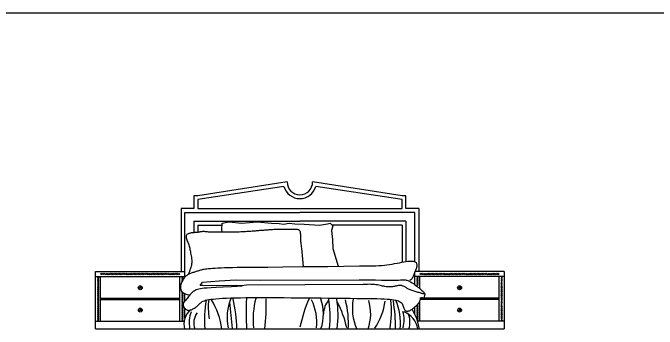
# Model space of a CAD drawing. Header units: millimetres. Extents: x 6388 to 59789, y -18725 to 8137.
# Drawn here: x 23630 to 28674, y -1777 to 697 of the extents above; entities that cross this region are included whole.
import ezdxf

# ---------------------------------------------------------------- set-up
doc = ezdxf.new("R2010")
doc.units = ezdxf.units.MM
doc.layers.add('www.cad-blocks.net', color=7, linetype='Continuous')

# ---------------------------------------------------------------- blocks, each defined once
blk = doc.blocks.new('A$C146B7372')
for p, q in [((1500, 1151.1), (800, 1043.6)), ((1474.6, 1116.8), (800, 1013.3)), ((2400, 1043.6), (1700, 1151.1)), ((2400, 1013.3), (1725.4, 1116.8)), ((800, 1043.6), (770, 1043.6)), ((770, 1043.6), (770, 943.6)), ((800, 1013.3), (800, 943.6)), ((2430, 1043.6), (2400, 1043.6)), ((2400, 943.6), (2400, 1013.3)), ((2430, 943.6), (2430, 1043.6)), ((770, 943.6), (670, 943.6)), ((670, 943.6), (670, 451.1)), ((700, 406.1), (700, 913.6)), ((700, 913.6), (800, 913.6)), ((800, 943.6), (1600, 943.6)), ((800, 913.6), (1600, 913.6)), ((1600, 943.6), (2400, 943.6)), ((2400, 913.6), (1600, 913.6)), ((2500, 913.6), (2400, 913.6)), ((2530, 943.6), (2430, 943.6)), ((2500, 527.6), (2500, 913.6)), ((2530, 943.6), (2530, 451.1)), ((770, 843.6), (1600, 843.6)), ((770, 843.6), (770, 754.3)), ((800, 813.6), (991.5, 813.6)), ((800, 813.6), (800, 754.9)), ((989.4, 781.3), (992.4, 829.2)), ((992.4, 829.2), (1043.4, 838.1)), ((1043.4, 838.1), (1145.2, 829.2)), ((1145.2, 829.2), (1265.1, 838.1)), ((1265.1, 838.1), (1378.9, 829.2)), ((1378.9, 829.2), (1438.8, 826.2)), ((1438.8, 826.2), (1471.8, 820.2)), ((1471.8, 820.2), (1516.7, 829.2)), ((1516.7, 829.2), (1561.7, 823.2)), ((1561.7, 823.2), (1633.6, 820.2)), ((2430, 843.6), (1600, 843.6)), ((1633.6, 820.2), (1753.4, 814.2)), ((1753.4, 814.2), (1816.4, 823.2)), ((1816.4, 823.2), (1837.3, 829.2)), ((1837.3, 829.2), (1858.3, 808.2)), ((1858.3, 808.2), (1846.3, 772.3)), ((2400, 813.6), (1852.9, 813.6)), ((2400, 813.6), (2400, 525)), ((2430, 843.6), (2430, 528.8)), ((802, 757.1), (795.7, 756.3)), ((808.1, 758.1), (802, 757.1)), ((814.1, 759.1), (808.1, 758.1)), ((819.9, 760.1), (814.1, 759.1)), ((825.7, 761.1), (819.9, 760.1)), ((831.4, 761.9), (825.7, 761.1)), ((837, 762.5), (831.4, 761.9)), ((842.6, 762.8), (837, 762.5)), ((848.3, 762.8), (842.6, 762.8)), ((853.9, 762.6), (848.3, 762.8)), ((859.6, 762.2), (853.9, 762.6)), ((865.5, 761.6), (859.6, 762.2)), ((871.4, 760.9), (865.5, 761.6)), ((877.6, 760.1), (871.4, 760.9)), ((884, 759.4), (877.6, 760.1)), ((890.6, 758.8), (884, 759.4)), ((897.4, 758.3), (890.6, 758.8)), ((904.6, 757.9), (897.4, 758.3)), ((911.9, 757.7), (904.6, 757.9)), ((919.5, 757.5), (911.9, 757.7)), ((927.3, 757.4), (919.5, 757.5)), ((935.2, 757.3), (927.3, 757.4)), ((943.3, 757.3), (935.2, 757.3)), ((951.5, 757.3), (943.3, 757.3)), ((959.8, 757.3), (951.5, 757.3)), ((968.2, 757.3), (959.8, 757.3)), ((976.6, 757.3), (968.2, 757.3)), ((985.3, 757.3), (976.6, 757.3)), ((994, 757.3), (985.3, 757.3)), ((991.8, 757.3), (989.4, 781.3)), ((1002.8, 757.3), (994, 757.3)), ((1011.8, 757.3), (1002.8, 757.3)), ((1020.9, 757.3), (1011.8, 757.3)), ((1030.1, 757.3), (1020.9, 757.3)), ((1039.6, 757.3), (1030.1, 757.3)), ((1049.2, 757.4), (1039.6, 757.3)), ((1059.1, 757.4), (1049.2, 757.4)), ((1069.3, 757.6), (1059.1, 757.4)), ((1079.7, 757.7), (1069.3, 757.6)), ((1090.6, 758), (1079.7, 757.7)), ((1101.8, 758.3), (1090.6, 758)), ((1113.4, 758.7), (1101.8, 758.3)), ((1125.3, 759.2), (1113.4, 758.7)), ((1137.4, 759.8), (1125.3, 759.2)), ((1149.5, 760.4), (1137.4, 759.8)), ((1161.5, 761.1), (1149.5, 760.4)), ((1173.3, 761.8), (1161.5, 761.1)), ((1184.7, 762.6), (1173.3, 761.8)), ((1195.7, 763.3), (1184.7, 762.6)), ((1206, 764), (1195.7, 763.3)), ((1215.8, 764.8), (1206, 764)), ((1225.1, 765.5), (1215.8, 764.8)), ((1233.8, 766.2), (1225.1, 765.5)), ((1242, 766.9), (1233.8, 766.2)), ((1249.8, 767.6), (1242, 766.9)), ((1257.1, 768.2), (1249.8, 767.6)), ((1264.1, 768.8), (1257.1, 768.2)), ((1270.6, 769.3), (1264.1, 768.8)), ((1277, 769.8), (1270.6, 769.3)), ((1283.1, 770.3), (1277, 769.8)), ((1289.2, 770.8), (1283.1, 770.3)), ((1295.4, 771.3), (1289.2, 770.8)), ((1301.8, 771.7), (1295.4, 771.3)), ((1308.4, 772.2), (1301.8, 771.7)), ((1315.5, 772.8), (1308.4, 772.2)), ((1323.1, 773.4), (1315.5, 772.8)), ((1331.1, 774), (1323.1, 773.4)), ((1339.5, 774.6), (1331.1, 774)), ((1348.3, 775.3), (1339.5, 774.6)), ((1357.4, 775.9), (1348.3, 775.3)), ((1366.7, 776.6), (1357.4, 775.9)), ((1376.2, 777.2), (1366.7, 776.6)), ((1385.9, 777.8), (1376.2, 777.2)), ((1395.7, 778.3), (1385.9, 777.8)), ((1405.5, 778.8), (1395.7, 778.3)), ((1415.2, 779.2), (1405.5, 778.8)), ((1424.7, 779.6), (1415.2, 779.2)), ((1433.9, 779.9), (1424.7, 779.6)), ((1442.9, 780.1), (1433.9, 779.9)), ((1451.4, 780.2), (1442.9, 780.1)), ((1459.3, 780.3), (1451.4, 780.2)), ((1466.7, 780.2), (1459.3, 780.3)), ((1473.6, 780.1), (1466.7, 780.2)), ((1480.2, 779.9), (1473.6, 780.1)), ((1486.7, 779.8), (1480.2, 779.9)), ((1493, 779.6), (1486.7, 779.8)), ((1499.5, 779.4), (1493, 779.6)), ((1506.2, 779.3), (1499.5, 779.4)), ((1513.2, 779.3), (1506.2, 779.3)), ((1520.8, 779.3), (1513.2, 779.3)), ((1528.7, 779.4), (1520.8, 779.3)), ((1536.8, 779.5), (1528.7, 779.4)), ((1544.9, 779.6), (1536.8, 779.5)), ((1552.9, 779.6), (1544.9, 779.6)), ((1560.6, 779.5), (1552.9, 779.6)), ((1568, 779.2), (1560.6, 779.5)), ((1574.7, 778.8), (1568, 779.2)), ((1580.7, 778.1), (1574.7, 778.8)), ((1585.9, 777.1), (1580.7, 778.1)), ((1590.5, 775.7), (1585.9, 777.1)), ((1594.5, 773.8), (1590.5, 775.7)), ((1597.7, 771.3), (1594.5, 773.8)), ((1600.4, 768.2), (1597.7, 771.3)), ((1602.6, 764.4), (1600.4, 768.2)), ((1604.1, 759.8), (1602.6, 764.4)), ((1605.2, 754.3), (1604.1, 759.8)), ((1846.3, 772.3), (1855.3, 700.4)), ((710.5, 731), (709.3, 725.9)), ((709.3, 725.9), (709.3, 720.1)), ((709.3, 720.1), (710.4, 713.7)), ((710.4, 713.7), (712.4, 706.8)), ((712.8, 735.4), (710.5, 731)), ((712.4, 706.8), (715, 699.4)), ((716.1, 739.2), (712.8, 735.4)), ((720.2, 742.5), (716.1, 739.2)), ((725.1, 745.2), (720.2, 742.5)), ((730.6, 747.5), (725.1, 745.2)), ((736.5, 749.3), (730.6, 747.5)), ((742.8, 750.8), (736.5, 749.3)), ((749.2, 752), (742.8, 750.8)), ((755.8, 752.9), (749.2, 752)), ((762.5, 753.6), (755.8, 752.9)), ((769.2, 754.1), (762.5, 753.6)), ((776, 754.6), (769.2, 754.1)), ((782.6, 755.1), (776, 754.6)), ((789.2, 755.7), (782.6, 755.1)), ((795.7, 756.3), (789.2, 755.7)), ((1605.9, 748.1), (1605.2, 754.3)), ((1606.2, 741.2), (1605.9, 748.1)), ((1606.3, 733.7), (1606.2, 741.2)), ((1606.4, 725.8), (1606.3, 733.7)), ((1606.4, 717.6), (1606.4, 725.8)), ((1606.5, 709.2), (1606.4, 717.6)), ((1606.9, 700.7), (1606.5, 709.2)), ((715, 699.4), (718, 691.7)), ((718, 691.7), (721.3, 683.6)), ((721.3, 683.6), (724.6, 675.4)), ((724.6, 675.4), (727.8, 667)), ((727.8, 667), (730.6, 658.6)), ((730.6, 658.6), (733.1, 650)), ((1607.5, 692.2), (1606.9, 700.7)), ((1608.3, 683.5), (1607.5, 692.2)), ((1609.4, 674.5), (1608.3, 683.5)), ((1610.6, 665.1), (1609.4, 674.5)), ((1611.9, 655.1), (1610.6, 665.1)), ((1855.3, 700.4), (1858.3, 631.6)), ((733.1, 650), (735.3, 641.3)), ((735.3, 641.3), (737.4, 632.5)), ((737.4, 632.5), (739.3, 623.4)), ((739.3, 623.4), (741.1, 614)), ((741.1, 614), (742.9, 604.3)), ((1613.2, 644.2), (1611.9, 655.1)), ((1614.4, 632.5), (1613.2, 644.2)), ((1627.7, 488.7), (1614.4, 632.5)), ((1858.3, 631.6), (1900.2, 491.9)), ((742.9, 604.3), (744.8, 594.2)), ((744.8, 594.2), (746.7, 583.7)), ((746.7, 583.7), (748.5, 572.9)), ((748.5, 572.9), (750.3, 562)), ((750.3, 562), (751.7, 551.1)), ((752.7, 509.8), (751.2, 500.8)), ((751.7, 551.1), (752.9, 540.3)), ((753.5, 519.5), (752.7, 509.8)), ((752.9, 540.3), (753.5, 529.7)), ((753.5, 529.7), (753.5, 519.5)), ((2282, 502.6), (2302.1, 505.6)), ((2302.1, 505.6), (2322.2, 508.9)), ((2322.2, 508.9), (2342, 512.5)), ((2342, 512.5), (2361.4, 516.2)), ((2361.4, 516.2), (2380, 519.8)), ((2380, 519.8), (2397.8, 523.2)), ((2397.8, 523.2), (2414.6, 526.3)), ((2414.6, 526.3), (2430, 528.8)), ((2430, 528.8), (2444.1, 530.7)), ((2444.1, 530.7), (2456.8, 532)), ((2456.8, 532), (2468.1, 532.5)), ((2468.1, 532.5), (2478, 532.4)), ((2478, 532.4), (2486.7, 531.5)), ((2486.7, 531.5), (2494.2, 529.9)), ((2494.2, 529.9), (2500.4, 527.5)), ((2500.4, 527.5), (2505.4, 524.3)), ((2505.4, 524.3), (2509.4, 520.4)), ((2509.4, 520.4), (2512.3, 515.8)), ((2512.3, 515.8), (2514.2, 510.5)), ((2514.2, 510.5), (2515.3, 504.8)), ((2515.3, 504.8), (2515.6, 498.7)), ((738.8, 463), (734.6, 451.2)), ((742.6, 473.4), (738.8, 463)), ((746.1, 482.9), (742.6, 473.4)), ((749, 491.9), (746.1, 482.9)), ((751.2, 500.8), (749, 491.9)), ((791, 452.8), (797.6, 454.9)), ((797.6, 454.9), (804.2, 457)), ((804.2, 457), (810.8, 459)), ((810.8, 459), (817.2, 461)), ((817.2, 461), (823.7, 463)), ((823.7, 463), (830, 464.8)), ((830, 464.8), (836.6, 466.5)), ((836.6, 466.5), (843.8, 468.2)), ((843.8, 468.2), (851.8, 469.7)), ((851.8, 469.7), (861, 471.3)), ((861, 471.3), (871.8, 472.7)), ((871.8, 472.7), (884.3, 474.1)), ((884.3, 474.1), (899.1, 475.4)), ((899.1, 475.4), (916.2, 476.7)), ((916.2, 476.7), (935.9, 477.9)), ((935.9, 477.9), (958.1, 479.1)), ((958.1, 479.1), (982.8, 480.2)), ((982.8, 480.2), (1010.1, 481.1)), ((1010.1, 481.1), (1040.1, 482)), ((1040.1, 482), (1072.6, 482.8)), ((1072.6, 482.8), (1107.8, 483.4)), ((1107.8, 483.4), (1146.8, 483.9)), ((1146.8, 483.9), (1195.3, 484.4)), ((1195.3, 484.4), (1260.1, 485)), ((1260.1, 485), (1348, 485.8)), ((1348, 485.8), (1466, 487)), ((1466, 487), (1620.7, 488.7)), ((1620.7, 488.7), (1819.1, 490.9)), ((1819.1, 490.9), (2068, 493.9)), ((2068, 493.9), (2106, 494)), ((2106, 494), (2139.4, 494.2)), ((2139.4, 494.2), (2169, 494.7)), ((2169, 494.7), (2195.3, 495.5)), ((2195.3, 495.5), (2219.1, 496.7)), ((2219.1, 496.7), (2241.1, 498.2)), ((2241.1, 498.2), (2261.8, 500.2)), ((2261.8, 500.2), (2282, 502.6)), ((2505.2, 458.8), (2502.4, 452.2)), ((2507.9, 465.5), (2505.2, 458.8)), ((2510.4, 472.2), (2507.9, 465.5)), ((2512.4, 478.9), (2510.4, 472.2)), ((2514.1, 485.6), (2512.4, 478.9)), ((2515.1, 492.3), (2514.1, 485.6)), ((2515.6, 498.7), (2515.1, 492.3)), ((0, 451.1), (700, 451.1)), ((0, 1.1), (0, 451.1)), ((0, 411.1), (700, 411.1)), ((19.8, 411.1), (15, 406.3)), ((25, 405.7), (15, 395.7)), ((25, 395), (15, 405)), ((25, 405.6), (19.5, 411.1)), ((40, 431.3), (44.8, 436.1)), ((46.9, 426.1), (40, 433.1)), ((40, 61.1), (40, 411.1)), ((45.4, 426.1), (55.4, 436.1)), ((57.6, 426.1), (47.6, 436.1)), ((56, 426.1), (66, 436.1)), ((68.2, 426.1), (58.2, 436.1)), ((66.7, 426.1), (76.7, 436.1)), ((78.8, 426.1), (68.8, 436.1)), ((77.3, 426.1), (87.3, 436.1)), ((89.4, 426.1), (79.4, 436.1)), ((87.9, 426.1), (97.9, 436.1)), ((100, 426.1), (90, 436.1)), ((98.5, 426.1), (108.5, 436.1)), ((110.6, 426.1), (100.6, 436.1)), ((109.1, 426.1), (119.1, 436.1)), ((121.2, 426.1), (111.2, 436.1)), ((119.7, 426.1), (129.7, 436.1)), ((131.8, 426.1), (121.8, 436.1)), ((130.3, 426.1), (140.3, 436.1)), ((142.4, 426.1), (132.4, 436.1)), ((140.9, 426.1), (150.9, 436.1)), ((153, 426.1), (143, 436.1)), ((151.5, 426.1), (161.5, 436.1)), ((163.6, 426.1), (153.6, 436.1)), ((162.1, 426.1), (172.1, 436.1)), ((174.2, 426.1), (164.2, 436.1)), ((172.7, 426.1), (182.7, 436.1)), ((184.8, 426.1), (174.8, 436.1)), ((183.3, 426.1), (193.3, 436.1)), ((195.4, 426.1), (185.4, 436.1)), ((193.9, 426.1), (203.9, 436.1)), ((206, 426.1), (196, 436.1)), ((204.5, 426.1), (214.5, 436.1)), ((216.7, 426.1), (206.7, 436.1)), ((215.1, 426.1), (225.1, 436.1)), ((227.3, 426.1), (217.3, 436.1)), ((225.8, 426.1), (235.8, 436.1)), ((237.9, 426.1), (227.9, 436.1)), ((236.4, 426.1), (246.4, 436.1)), ((248.5, 426.1), (238.5, 436.1)), ((247, 426.1), (257, 436.1)), ((259.1, 426.1), (249.1, 436.1)), ((257.6, 426.1), (267.6, 436.1)), ((269.7, 426.1), (259.7, 436.1)), ((268.2, 426.1), (278.2, 436.1)), ((280.3, 426.1), (270.3, 436.1)), ((278.8, 426.1), (288.8, 436.1)), ((290.9, 426.1), (280.9, 436.1)), ((289.4, 426.1), (299.4, 436.1)), ((301.5, 426.1), (291.5, 436.1)), ((300, 426.1), (310, 436.1)), ((312.1, 426.1), (302.1, 436.1)), ((310.6, 426.1), (320.6, 436.1)), ((322.7, 426.1), (312.7, 436.1)), ((321.2, 426.1), (331.2, 436.1)), ((333.3, 426.1), (323.3, 436.1)), ((331.8, 426.1), (341.8, 436.1)), ((343.9, 426.1), (333.9, 436.1)), ((342.4, 426.1), (352.4, 436.1)), ((354.5, 426.1), (344.5, 436.1)), ((353, 426.1), (363, 436.1)), ((365.1, 426.1), (355.1, 436.1)), ((363.6, 426.1), (373.6, 436.1)), ((375.8, 426.1), (365.8, 436.1)), ((374.2, 426.1), (384.2, 436.1)), ((386.4, 426.1), (376.4, 436.1)), ((384.9, 426.1), (394.9, 436.1)), ((397, 426.1), (387, 436.1)), ((395.5, 426.1), (405.5, 436.1)), ((407.6, 426.1), (397.6, 436.1)), ((406.1, 426.1), (416.1, 436.1)), ((418.2, 426.1), (408.2, 436.1)), ((416.7, 426.1), (426.7, 436.1)), ((428.8, 426.1), (418.8, 436.1)), ((427.3, 426.1), (437.3, 436.1)), ((439.4, 426.1), (429.4, 436.1)), ((437.9, 426.1), (447.9, 436.1)), ((450, 426.1), (440, 436.1)), ((448.5, 426.1), (458.5, 436.1)), ((460.6, 426.1), (450.6, 436.1)), ((459.1, 426.1), (469.1, 436.1)), ((471.2, 426.1), (461.2, 436.1)), ((469.7, 426.1), (479.7, 436.1)), ((481.8, 426.1), (471.8, 436.1)), ((480.3, 426.1), (490.3, 436.1)), ((492.4, 426.1), (482.4, 436.1)), ((490.9, 426.1), (500.9, 436.1)), ((503, 426.1), (493, 436.1)), ((501.5, 426.1), (511.5, 436.1)), ((513.6, 426.1), (503.6, 436.1)), ((512.1, 426.1), (522.1, 436.1)), ((524.2, 426.1), (514.2, 436.1)), ((522.7, 426.1), (532.7, 436.1)), ((534.9, 426.1), (524.9, 436.1)), ((533.3, 426.1), (543.3, 436.1)), ((545.5, 426.1), (535.5, 436.1)), ((544, 426.1), (554, 436.1)), ((556.1, 426.1), (546.1, 436.1)), ((554.6, 426.1), (564.6, 436.1)), ((566.7, 426.1), (556.7, 436.1)), ((565.2, 426.1), (575.2, 436.1)), ((577.3, 426.1), (567.3, 436.1)), ((575.8, 426.1), (585.8, 436.1)), ((587.9, 426.1), (577.9, 436.1)), ((586.4, 426.1), (596.4, 436.1)), ((598.5, 426.1), (588.5, 436.1)), ((597, 426.1), (607, 436.1)), ((609.1, 426.1), (599.1, 436.1)), ((607.6, 426.1), (617.6, 436.1)), ((619.7, 426.1), (609.7, 436.1)), ((618.2, 426.1), (628.2, 436.1)), ((630.3, 426.1), (620.3, 436.1)), ((628.8, 426.1), (638.8, 436.1)), ((640.9, 426.1), (630.9, 436.1)), ((639.4, 426.1), (649.4, 436.1)), ((651.5, 426.1), (641.5, 436.1)), ((650, 426.1), (660, 436.1)), ((660, 428.2), (652.1, 436.1)), ((660, 61.1), (660, 411.1)), ((675, 405.6), (680.5, 411.1)), ((675, 405.7), (685, 395.7)), ((675, 395), (685, 405)), ((680.2, 411.1), (685, 406.3)), ((697.7, 403.2), (702.2, 408.8)), ((702.2, 408.8), (707, 413.9)), ((707, 413.9), (711.9, 418.6)), ((711.9, 418.6), (717, 422.8)), ((717, 422.8), (722.3, 426.5)), ((722.3, 426.5), (727.8, 429.9)), ((727.8, 429.9), (733.6, 432.9)), ((730.3, 437.7), (728.1, 430)), ((734.6, 451.2), (730.3, 437.7)), ((733.6, 432.9), (739.5, 435.6)), ((739.5, 435.6), (745.6, 438)), ((745.6, 438), (751.9, 440.3)), ((751.9, 440.3), (758.2, 442.4)), ((758.2, 442.4), (764.7, 444.4)), ((764.7, 444.4), (771.2, 446.5)), ((771.2, 446.5), (777.8, 448.6)), ((777.8, 448.6), (784.4, 450.7)), ((784.4, 450.7), (791, 452.8)), ((2485.6, 408.6), (2482.9, 402.8)), ((2487.8, 414.4), (2485.6, 408.6)), ((2489.7, 420.4), (2487.8, 414.4)), ((2491.7, 426.5), (2489.7, 420.4)), ((2494.1, 432.8), (2491.7, 426.5)), ((2496.7, 439.1), (2494.1, 432.8)), ((2499.5, 445.6), (2496.7, 439.1)), ((2502.4, 452.2), (2499.5, 445.6)), ((2500, 347.9), (2500, 446.8)), ((3200, 411.1), (2500, 411.1)), ((3200, 451.1), (2501.9, 451.1)), ((2519.8, 411.1), (2515, 406.3)), ((2525, 405.7), (2515, 395.7)), ((2525, 395), (2515, 405)), ((2525, 405.6), (2519.5, 411.1)), ((2550, 426.1), (2540, 436.1)), ((2540, 428.2), (2547.9, 436.1)), ((2540, 315.9), (2540, 411.1)), ((2548.5, 426.1), (2558.5, 436.1)), ((2560.6, 426.1), (2550.6, 436.1)), ((2559.1, 426.1), (2569.1, 436.1)), ((2571.2, 426.1), (2561.2, 436.1)), ((2569.7, 426.1), (2579.7, 436.1)), ((2581.8, 426.1), (2571.8, 436.1)), ((2580.3, 426.1), (2590.3, 436.1)), ((2592.4, 426.1), (2582.4, 436.1)), ((2590.9, 426.1), (2600.9, 436.1)), ((2603, 426.1), (2593, 436.1)), ((2601.5, 426.1), (2611.5, 436.1)), ((2613.6, 426.1), (2603.6, 436.1)), ((2612.1, 426.1), (2622.1, 436.1)), ((2624.2, 426.1), (2614.2, 436.1)), ((2622.7, 426.1), (2632.7, 436.1)), ((2634.8, 426.1), (2624.8, 436.1)), ((2633.3, 426.1), (2643.3, 436.1)), ((2645.4, 426.1), (2635.4, 436.1)), ((2643.9, 426.1), (2653.9, 436.1)), ((2656, 426.1), (2646, 436.1)), ((2654.5, 426.1), (2664.5, 436.1)), ((2666.7, 426.1), (2656.7, 436.1)), ((2665.1, 426.1), (2675.1, 436.1)), ((2677.3, 426.1), (2667.3, 436.1)), ((2675.8, 426.1), (2685.8, 436.1)), ((2687.9, 426.1), (2677.9, 436.1)), ((2686.4, 426.1), (2696.4, 436.1)), ((2698.5, 426.1), (2688.5, 436.1)), ((2697, 426.1), (2707, 436.1)), ((2709.1, 426.1), (2699.1, 436.1)), ((2707.6, 426.1), (2717.6, 436.1)), ((2719.7, 426.1), (2709.7, 436.1)), ((2718.2, 426.1), (2728.2, 436.1)), ((2730.3, 426.1), (2720.3, 436.1)), ((2728.8, 426.1), (2738.8, 436.1)), ((2740.9, 426.1), (2730.9, 436.1)), ((2739.4, 426.1), (2749.4, 436.1)), ((2751.5, 426.1), (2741.5, 436.1)), ((2750, 426.1), (2760, 436.1)), ((2762.1, 426.1), (2752.1, 436.1)), ((2760.6, 426.1), (2770.6, 436.1)), ((2772.7, 426.1), (2762.7, 436.1)), ((2771.2, 426.1), (2781.2, 436.1)), ((2783.3, 426.1), (2773.3, 436.1)), ((2781.8, 426.1), (2791.8, 436.1)), ((2793.9, 426.1), (2783.9, 436.1)), ((2792.4, 426.1), (2802.4, 436.1)), ((2804.5, 426.1), (2794.5, 436.1)), ((2803, 426.1), (2813, 436.1)), ((2815.1, 426.1), (2805.1, 436.1)), ((2813.6, 426.1), (2823.6, 436.1)), ((2825.8, 426.1), (2815.8, 436.1)), ((2824.2, 426.1), (2834.2, 436.1)), ((2836.4, 426.1), (2826.4, 436.1)), ((2834.9, 426.1), (2844.9, 436.1)), ((2847, 426.1), (2837, 436.1)), ((2845.5, 426.1), (2855.5, 436.1)), ((2857.6, 426.1), (2847.6, 436.1)), ((2856.1, 426.1), (2866.1, 436.1)), ((2868.2, 426.1), (2858.2, 436.1)), ((2866.7, 426.1), (2876.7, 436.1)), ((2878.8, 426.1), (2868.8, 436.1)), ((2877.3, 426.1), (2887.3, 436.1)), ((2889.4, 426.1), (2879.4, 436.1)), ((2887.9, 426.1), (2897.9, 436.1)), ((2900, 426.1), (2890, 436.1)), ((2898.5, 426.1), (2908.5, 436.1)), ((2910.6, 426.1), (2900.6, 436.1)), ((2909.1, 426.1), (2919.1, 436.1)), ((2921.2, 426.1), (2911.2, 436.1)), ((2919.7, 426.1), (2929.7, 436.1)), ((2931.8, 426.1), (2921.8, 436.1)), ((2930.3, 426.1), (2940.3, 436.1)), ((2942.4, 426.1), (2932.4, 436.1)), ((2940.9, 426.1), (2950.9, 436.1)), ((2953, 426.1), (2943, 436.1)), ((2951.5, 426.1), (2961.5, 436.1)), ((2963.6, 426.1), (2953.6, 436.1)), ((2962.1, 426.1), (2972.1, 436.1)), ((2974.2, 426.1), (2964.2, 436.1)), ((2972.7, 426.1), (2982.7, 436.1)), ((2984.9, 426.1), (2974.9, 436.1)), ((2983.3, 426.1), (2993.3, 436.1)), ((2995.5, 426.1), (2985.5, 436.1)), ((2994, 426.1), (3004, 436.1)), ((3006.1, 426.1), (2996.1, 436.1)), ((3004.6, 426.1), (3014.6, 436.1)), ((3016.7, 426.1), (3006.7, 436.1)), ((3015.2, 426.1), (3025.2, 436.1)), ((3027.3, 426.1), (3017.3, 436.1)), ((3025.8, 426.1), (3035.8, 436.1)), ((3037.9, 426.1), (3027.9, 436.1)), ((3036.4, 426.1), (3046.4, 436.1)), ((3048.5, 426.1), (3038.5, 436.1)), ((3047, 426.1), (3057, 436.1)), ((3059.1, 426.1), (3049.1, 436.1)), ((3057.6, 426.1), (3067.6, 436.1)), ((3069.7, 426.1), (3059.7, 436.1)), ((3068.2, 426.1), (3078.2, 436.1)), ((3080.3, 426.1), (3070.3, 436.1)), ((3078.8, 426.1), (3088.8, 436.1)), ((3090.9, 426.1), (3080.9, 436.1)), ((3089.4, 426.1), (3099.4, 436.1)), ((3101.5, 426.1), (3091.5, 436.1)), ((3100, 426.1), (3110, 436.1)), ((3112.1, 426.1), (3102.1, 436.1)), ((3110.6, 426.1), (3120.6, 436.1)), ((3122.7, 426.1), (3112.7, 436.1)), ((3121.2, 426.1), (3131.2, 436.1)), ((3133.3, 426.1), (3123.3, 436.1)), ((3131.8, 426.1), (3141.8, 436.1)), ((3144, 426.1), (3134, 436.1)), ((3142.4, 426.1), (3152.4, 436.1)), ((3154.6, 426.1), (3144.6, 436.1)), ((3153.1, 426.1), (3160, 433.1)), ((3160, 431.3), (3155.2, 436.1)), ((3160, 61.1), (3160, 411.1)), ((3175, 405.6), (3180.5, 411.1)), ((3175, 405.7), (3185, 395.7)), ((3175, 395), (3185, 405)), ((3180.2, 411.1), (3185, 406.3)), ((3200, 451.1), (3200, 1.1)), ((25, 395.1), (15, 385.1)), ((25, 384.4), (15, 394.4)), ((25, 384.4), (15, 374.4)), ((25, 373.8), (15, 383.8)), ((25, 373.8), (15, 363.8)), ((25, 363.2), (15, 373.2)), ((25, 363.2), (15, 353.2)), ((25, 352.6), (15, 362.6)), ((670.7, 351.3), (673.6, 359.8)), ((673.6, 359.8), (677, 368.1)), ((675, 395.1), (685, 385.1)), ((675, 384.4), (685, 394.4)), ((675, 384.4), (681.7, 377.8)), ((675, 373.8), (685, 383.8)), ((675, 373.8), (678.2, 370.6)), ((677, 368.1), (680.8, 376.1)), ((680.8, 376.1), (684.8, 383.6)), ((684.8, 383.6), (689, 390.7)), ((689, 390.7), (693.3, 397.2)), ((693.3, 397.2), (697.7, 403.2)), ((818.7, 341.2), (836.6, 368.2)), ((836.6, 368.2), (968.5, 377.1)), ((968.5, 377.1), (1097.3, 386.1)), ((1097.3, 386.1), (1292, 383.1)), ((1292, 383.1), (2065, 386.1)), ((2065, 386.1), (2133.4, 385.1)), ((2133.4, 385.1), (2191, 384.4)), ((2191, 384.4), (2238.9, 383.9)), ((2238.9, 383.9), (2278.3, 383.6)), ((2278.3, 383.6), (2310.3, 383.5)), ((2310.3, 383.5), (2336, 383.6)), ((2336, 383.6), (2356.7, 383.8)), ((2356.7, 383.8), (2373.4, 384.1)), ((2373.4, 384.1), (2387.1, 384.5)), ((2387.1, 384.5), (2398.4, 384.9)), ((2398.4, 384.9), (2407.7, 385.3)), ((2407.7, 385.3), (2415.4, 385.4)), ((2415.4, 385.4), (2421.9, 385.3)), ((2421.9, 385.3), (2427.7, 384.9)), ((2427.7, 384.9), (2433.1, 384)), ((2433.1, 384), (2438.5, 382.6)), ((2438.5, 382.6), (2444.4, 380.6)), ((2444.4, 380.6), (2450.7, 378)), ((2450.7, 378), (2457.4, 374.9)), ((2457.4, 374.9), (2464.6, 371.1)), ((2468.5, 385.7), (2460.5, 380.1)), ((2464.6, 371.1), (2472.1, 366.7)), ((2474.7, 391.4), (2468.5, 385.7)), ((2472.1, 366.7), (2480, 361.8)), ((2479.4, 397), (2474.7, 391.4)), ((2482.9, 402.8), (2479.4, 397)), ((2480, 361.8), (2488.3, 356.3)), ((2488.3, 356.3), (2497, 350.2)), ((2525, 395.1), (2515, 385.1)), ((2525, 384.4), (2515, 394.4)), ((2525, 384.4), (2515, 374.4)), ((2525, 373.8), (2515, 383.8)), ((2525, 373.8), (2515, 363.8)), ((2525, 363.2), (2515, 373.2)), ((2525, 363.2), (2515, 353.2)), ((2525, 352.6), (2515, 362.6)), ((3175, 395.1), (3185, 385.1)), ((3175, 384.4), (3185, 394.4)), ((3175, 384.4), (3185, 374.4)), ((3175, 373.8), (3185, 383.8)), ((3175, 373.8), (3185, 363.8)), ((3175, 363.2), (3185, 373.2)), ((3175, 363.2), (3185, 353.2)), ((3175, 352.6), (3185, 362.6)), ((25, 352.6), (15, 342.6)), ((25, 342), (15, 352)), ((25, 342), (15, 332)), ((25, 331.4), (15, 341.4)), ((25, 331.4), (15, 321.4)), ((25, 320.8), (15, 330.8)), ((25, 320.8), (15, 310.8)), ((25, 310.2), (15, 320.2)), ((25, 310.2), (15, 300.2)), ((25, 299.6), (15, 309.6)), ((667, 325), (667.3, 333.7)), ((667.9, 316.3), (667, 325)), ((667.3, 333.7), (668.6, 342.5)), ((670, 307.8), (667.9, 316.3)), ((668.6, 342.5), (670.7, 351.3)), ((673.7, 299.6), (670, 307.8)), ((789, 306.5), (780.3, 302.5)), ((798.6, 309.9), (789, 306.5)), ((809.3, 313), (798.6, 309.9)), ((821.2, 315.5), (809.3, 313)), ((839.6, 341.2), (818.7, 341.2)), ((834.7, 317.7), (821.2, 315.5)), ((851.8, 319.5), (834.7, 317.7)), ((995.4, 338.2), (839.6, 341.2)), ((874.6, 321.3), (851.8, 319.5)), ((905.1, 323.2), (874.6, 321.3)), ((945.6, 325.4), (905.1, 323.2)), ((998.2, 328), (945.6, 325.4)), ((1106.3, 341.2), (995.4, 338.2)), ((1065, 331.2), (998.2, 328)), ((1148.2, 335.2), (1065, 331.2)), ((1142.2, 338.2), (1106.3, 341.2)), ((1181.2, 344.2), (1142.2, 338.2)), ((2095.9, 348.2), (1181.2, 344.2)), ((2095.9, 348.2), (2089, 347.2)), ((2105.2, 349.1), (2095.9, 348.2)), ((2116.4, 349.8), (2105.2, 349.1)), ((2128.9, 350.2), (2116.4, 349.8)), ((2142.3, 350.3), (2128.9, 350.2)), ((2156.2, 350), (2142.3, 350.3)), ((2170, 349.4), (2156.2, 350)), ((2183.4, 348.4), (2170, 349.4)), ((2195.8, 347), (2183.4, 348.4)), ((2207.4, 345.3), (2195.8, 347)), ((2218.3, 343.3), (2207.4, 345.3)), ((2228.5, 341.1), (2218.3, 343.3)), ((2238.2, 338.9), (2228.5, 341.1)), ((2247.6, 336.8), (2238.2, 338.9)), ((2256.8, 334.9), (2247.6, 336.8)), ((2265.8, 333.2), (2256.8, 334.9)), ((2274.7, 331.9), (2265.8, 333.2)), ((2283.7, 331), (2274.7, 331.9)), ((2292.5, 330.4), (2283.7, 331)), ((2301.2, 330.1), (2292.5, 330.4)), ((2309.6, 330.2), (2301.2, 330.1)), ((2317.8, 330.6), (2309.6, 330.2)), ((2325.7, 331.3), (2317.8, 330.6)), ((2333.2, 332.2), (2325.7, 331.3)), ((2340.3, 333.5), (2333.2, 332.2)), ((2347, 334.9), (2340.3, 333.5)), ((2353.4, 336.4), (2347, 334.9)), ((2359.5, 337.9), (2353.4, 336.4)), ((2365.3, 339.3), (2359.5, 337.9)), ((2370.9, 340.4), (2365.3, 339.3)), ((2376.3, 341.3), (2370.9, 340.4)), ((2381.6, 341.7), (2376.3, 341.3)), ((2386.8, 341.6), (2381.6, 341.7)), ((2391.9, 341.1), (2386.8, 341.6)), ((2396.9, 340.1), (2391.9, 341.1)), ((2401.9, 338.8), (2396.9, 340.1)), ((2406.8, 337.1), (2401.9, 338.8)), ((2411.6, 335), (2406.8, 337.1)), ((2416.4, 332.8), (2411.6, 335)), ((2421.1, 330.2), (2416.4, 332.8)), ((2425.7, 327.5), (2421.1, 330.2)), ((2430.4, 324.7), (2425.7, 327.5)), ((2435.2, 321.7), (2430.4, 324.7)), ((2440.2, 318.7), (2435.2, 321.7)), ((2445.5, 315.7), (2440.2, 318.7)), ((2451, 312.6), (2445.5, 315.7)), ((2457, 309.7), (2451, 312.6)), ((2463.5, 306.8), (2457, 309.7)), ((2470.5, 304), (2463.5, 306.8)), ((2478, 301.4), (2470.5, 304)), ((2497, 350.2), (2505.9, 343.6)), ((2505.9, 343.6), (2515, 336.6)), ((2525, 352.6), (2515, 342.6)), ((2525, 342), (2515, 352)), ((2515, 336.6), (2524, 329.3)), ((2524, 329.3), (2532.8, 322.1)), ((2532.8, 322.1), (2541.2, 314.9)), ((2541.2, 314.9), (2548.9, 308)), ((2548.9, 308), (2555.9, 301.6)), ((3175, 352.6), (3185, 342.6)), ((3175, 342), (3185, 352)), ((3175, 342), (3185, 332)), ((3175, 331.4), (3185, 341.4)), ((3175, 331.4), (3185, 321.4)), ((3175, 320.8), (3185, 330.8)), ((3175, 320.8), (3185, 310.8)), ((3175, 310.2), (3185, 320.2)), ((3175, 310.2), (3185, 300.2)), ((3175, 299.6), (3185, 309.6)), ((25, 299.6), (15, 289.6)), ((25, 289), (15, 299)), ((25, 289), (15, 279)), ((25, 278.3), (15, 288.3)), ((25, 278.4), (15, 268.4)), ((25, 267.7), (15, 277.7)), ((25, 267.8), (15, 257.8)), ((25, 257.1), (15, 267.1)), ((25, 257.2), (15, 247.2)), ((25, 246.5), (15, 256.5)), ((679.1, 292), (673.7, 299.6)), ((675, 289), (678.7, 292.6)), ((675, 289), (685, 279)), ((675, 278.3), (683.9, 287.3)), ((675, 278.4), (685, 268.4)), ((675, 267.7), (685, 277.7)), ((675, 267.8), (685, 257.8)), ((675, 257.1), (685, 267.1)), ((675, 257.2), (685, 247.2)), ((675, 246.5), (685, 256.5)), ((686.3, 285), (679.1, 292)), ((695.6, 278.7), (686.3, 285)), ((707.2, 273.5), (695.6, 278.7)), ((700, 218.3), (700, 276.7)), ((721.2, 269.3), (707.2, 273.5)), ((737.8, 266.4), (721.2, 269.3)), ((727.8, 254.5), (722.4, 247.3)), ((733.5, 261.6), (727.8, 254.5)), ((739.4, 268.6), (733.5, 261.6)), ((745.5, 275.4), (739.4, 268.6)), ((751.7, 281.8), (745.5, 275.4)), ((758.2, 287.8), (751.7, 281.8)), ((765, 293.2), (758.2, 287.8)), ((772.3, 298.1), (765, 293.2)), ((780.3, 302.5), (772.3, 298.1)), ((2485.8, 298.9), (2478, 301.4)), ((2493.8, 296.5), (2485.8, 298.9)), ((2501.9, 294.1), (2493.8, 296.5)), ((2510.1, 291.8), (2501.9, 294.1)), ((2518.1, 289.6), (2510.1, 291.8)), ((2525.9, 287.3), (2518.1, 289.6)), ((2533.4, 285.1), (2525.9, 287.3)), ((2540.5, 282.9), (2533.4, 285.1)), ((2547.2, 280.9), (2540.5, 282.9)), ((2553.3, 279.1), (2547.2, 280.9)), ((2558.7, 277.6), (2553.3, 279.1)), ((2555.9, 301.6), (2561.9, 295.8)), ((2563.6, 276.4), (2558.7, 277.6)), ((2561.9, 295.8), (2566.7, 290.8)), ((2567.6, 275.6), (2563.6, 276.4)), ((2566.7, 290.8), (2570.4, 286.5)), ((2570.9, 275.4), (2567.6, 275.6)), ((2570.4, 286.5), (2573.1, 283)), ((2573.2, 275.6), (2570.9, 275.4)), ((2573.1, 283), (2574.6, 280.2)), ((2574.7, 276.5), (2573.2, 275.6)), ((2574.4, 246.7), (2576.9, 252.6)), ((2574.6, 280.2), (2575.1, 278)), ((2575.1, 278), (2574.7, 276.5)), ((2576.9, 252.6), (2578.9, 261.9)), ((2578.9, 261.9), (2580.4, 275.4)), ((3175, 299.6), (3185, 289.6)), ((3175, 289), (3185, 299)), ((3175, 289), (3185, 279)), ((3175, 278.3), (3185, 288.3)), ((3175, 278.4), (3185, 268.4)), ((3175, 267.7), (3185, 277.7)), ((3175, 267.8), (3185, 257.8)), ((3175, 257.1), (3185, 267.1)), ((3175, 257.2), (3185, 247.2)), ((3175, 246.5), (3185, 256.5)), ((25, 246.6), (15, 236.6)), ((25, 235.9), (15, 245.9)), ((25, 236), (15, 226)), ((25, 225.3), (15, 235.3)), ((25, 225.4), (15, 215.4)), ((25, 214.7), (15, 224.7)), ((25, 214.7), (15, 204.7)), ((25, 204.1), (15, 214.1)), ((25, 204.1), (15, 194.1)), ((25, 193.5), (15, 203.5)), ((40, 241.1), (660, 241.1)), ((40, 231.1), (660, 231.1)), ((675, 246.6), (685, 236.6)), ((675, 235.9), (685, 245.9)), ((675, 236), (685, 226)), ((675, 225.3), (685, 235.3)), ((675, 225.4), (685, 215.4)), ((675, 214.7), (685, 224.7)), ((675, 214.7), (685, 204.7)), ((675, 204.1), (685, 214.1)), ((675, 204.1), (685, 194.1)), ((675, 193.5), (685, 203.5)), ((688.9, 202.5), (687, 198.1)), ((691.5, 206.9), (688.9, 202.5)), ((694.8, 211.6), (691.5, 206.9)), ((698.5, 216.5), (694.8, 211.6)), ((702.8, 221.7), (698.5, 216.5)), ((707.3, 227.5), (702.8, 221.7)), ((712.1, 233.7), (707.3, 227.5)), ((717.1, 240.4), (712.1, 233.7)), ((722.4, 247.3), (717.1, 240.4)), ((813.2, 197.3), (818.2, 202)), ((818.2, 202), (823.7, 206.6)), ((823.7, 206.6), (829.6, 210.9)), ((829.6, 210.9), (836.1, 215)), ((836.1, 215), (843.5, 218.8)), ((843.5, 218.8), (852, 222.2)), ((852, 222.2), (861.8, 225.4)), ((861.8, 225.4), (873.4, 228.3)), ((873.4, 228.3), (886.9, 230.9)), ((886.9, 230.9), (902.8, 233.3)), ((902.8, 233.3), (921.2, 235.5)), ((921.2, 235.5), (942.5, 237.4)), ((942.5, 237.4), (966.9, 239.2)), ((966.9, 239.2), (994.4, 240.8)), ((994.4, 240.8), (1025, 242.2)), ((1025, 242.2), (1058.5, 243.4)), ((1058.5, 243.4), (1094.8, 244.5)), ((1094.8, 244.5), (1133.9, 245.3)), ((1133.9, 245.3), (1175.7, 246)), ((1175.7, 246), (1220.1, 246.4)), ((1220.1, 246.4), (1267.1, 246.7)), ((1267.1, 246.7), (1316.3, 246.8)), ((1316.3, 246.8), (1367.6, 246.8)), ((1367.6, 246.8), (1420.9, 246.6)), ((1420.9, 246.6), (1475.8, 246.3)), ((1475.8, 246.3), (1532.2, 245.9)), ((1532.2, 245.9), (1589.9, 245.5)), ((1589.9, 245.5), (1648.6, 244.9)), ((1648.6, 244.9), (1708.1, 244.3)), ((1708.1, 244.3), (1767.7, 243.7)), ((1767.7, 243.7), (1826.8, 243.1)), ((1826.8, 243.1), (1884.7, 242.4)), ((1884.7, 242.4), (1940.7, 241.8)), ((1940.7, 241.8), (1994.1, 241.1)), ((1994.1, 241.1), (2044.3, 240.5)), ((2044.3, 240.5), (2090.5, 239.9)), ((2090.5, 239.9), (2132.2, 239.4)), ((2132.2, 239.4), (2169.6, 238.8)), ((2169.6, 238.8), (2203, 238.2)), ((2203, 238.2), (2232.7, 237.4)), ((2232.7, 237.4), (2259, 236.5)), ((2259, 236.5), (2282.3, 235.3)), ((2282.3, 235.3), (2302.7, 233.8)), ((2302.7, 233.8), (2320.7, 231.9)), ((2320.7, 231.9), (2336.5, 229.7)), ((2336.5, 229.7), (2350.3, 227)), ((2350.3, 227), (2362.2, 223.7)), ((2362.2, 223.7), (2372.5, 220)), ((2372.5, 220), (2381.2, 215.8)), ((2381.2, 215.8), (2388.5, 211)), ((2388.5, 211), (2394.6, 205.6)), ((2394.6, 205.6), (2399.6, 199.5)), ((2527.3, 199.5), (2530.1, 203.1)), ((2530.1, 203.1), (2532.7, 206.8)), ((2532.7, 206.8), (2534.9, 210.5)), ((2534.9, 210.5), (2536.8, 214.3)), ((2536.8, 214.3), (2538.4, 218.1)), ((2538.4, 218.1), (2539.9, 221.9)), ((2539.9, 221.9), (2541.1, 225.6)), ((3160, 241.1), (2540, 241.1)), ((3160, 231.1), (2540, 231.1)), ((2540, 61.1), (2540, 222.3)), ((2541.1, 225.6), (2542.2, 229.2)), ((2542.2, 229.2), (2543.3, 232.5)), ((2543.3, 232.5), (2544.3, 235.6)), ((2544.3, 235.6), (2545.4, 238.4)), ((2545.4, 238.4), (2546.6, 240.9)), ((2546.6, 240.9), (2547.9, 242.9)), ((2547.9, 242.9), (2549.3, 244.5)), ((2549.3, 244.5), (2550.9, 245.7)), ((2550.9, 245.7), (2552.7, 246.4)), ((2552.7, 246.4), (2554.8, 246.6)), ((2554.8, 246.6), (2557.1, 246.3)), ((2557.1, 246.3), (2559.6, 245.4)), ((2559.6, 245.4), (2562.5, 244.1)), ((2562.5, 244.1), (2565.5, 242.9)), ((2565.5, 242.9), (2568.6, 242.5)), ((2568.6, 242.5), (2571.6, 243.5)), ((2571.6, 243.5), (2574.4, 246.7)), ((3175, 246.6), (3185, 236.6)), ((3175, 235.9), (3185, 245.9)), ((3175, 236), (3185, 226)), ((3175, 225.3), (3185, 235.3)), ((3175, 225.4), (3185, 215.4)), ((3175, 214.7), (3185, 224.7)), ((3175, 214.7), (3185, 204.7)), ((3175, 204.1), (3185, 214.1)), ((3175, 204.1), (3185, 194.1)), ((3175, 193.5), (3185, 203.5)), ((25, 193.5), (15, 183.5)), ((25, 182.9), (15, 192.9)), ((25, 182.9), (15, 172.9)), ((25, 172.3), (15, 182.3)), ((25, 172.3), (15, 162.3)), ((25, 161.7), (15, 171.7)), ((25, 161.7), (15, 151.7)), ((25, 151.1), (15, 161.1)), ((675, 193.5), (685, 183.5)), ((675, 182.9), (685, 192.9)), ((675, 182.9), (685, 172.9)), ((675, 172.3), (685, 182.3)), ((675, 172.3), (685, 162.3)), ((675, 161.7), (685, 171.7)), ((675, 161.7), (685, 151.7)), ((675, 151.1), (685, 161.1)), ((686, 193.6), (685.8, 189)), ((685.8, 189), (686.7, 184.3)), ((687, 198.1), (686, 193.6)), ((686.7, 184.3), (688.5, 179.4)), ((688.5, 179.4), (691, 174.5)), ((691, 174.5), (694.1, 169.6)), ((694.1, 169.6), (697.7, 165)), ((697.7, 165), (701.6, 160.8)), ((700, 85.2), (700, 162.5)), ((701.6, 160.8), (705.7, 156.9)), ((705.7, 156.9), (709.8, 153.6)), ((709.8, 153.6), (713.9, 151)), ((745.3, 149.6), (750.9, 151.8)), ((750.9, 151.8), (756.8, 154.4)), ((756.8, 154.4), (763, 157.5)), ((763, 157.5), (769.2, 161)), ((769.2, 161), (775.5, 164.9)), ((775.5, 164.9), (781.6, 169.1)), ((781.6, 169.1), (787.6, 173.5)), ((787.6, 173.5), (793.2, 178.1)), ((793.2, 178.1), (798.4, 182.8)), ((798.4, 182.8), (803.4, 187.6)), ((803.4, 187.6), (808.3, 192.5)), ((808.3, 192.5), (813.2, 197.3)), ((2399.6, 199.5), (2403.6, 192.9)), ((2403.6, 192.9), (2407, 185.8)), ((2407, 185.8), (2409.8, 178.5)), ((2409.8, 178.5), (2412.2, 171.3)), ((2412.2, 171.3), (2414.5, 164.4)), ((2414.5, 164.4), (2416.9, 158)), ((2416.9, 158), (2419.5, 152.3)), ((2419.5, 152.3), (2422.6, 147.6)), ((2469.5, 149.9), (2475.4, 153.6)), ((2475.4, 153.6), (2481.3, 157.7)), ((2514.4, 83.8), (2479.7, 156.6)), ((2481.3, 157.7), (2487, 162)), ((2487, 162), (2492.6, 166.5)), ((2492.6, 166.5), (2498, 171.1)), ((2498, 171.1), (2503.1, 175.7)), ((2500, 114.1), (2500, 172.9)), ((2503.1, 175.7), (2507.9, 180.1)), ((2507.9, 180.1), (2512.5, 184.3)), ((2512.5, 184.3), (2516.7, 188.3)), ((2525, 193.5), (2515, 183.5)), ((2525, 182.9), (2515, 172.9)), ((2525, 172.3), (2515, 182.3)), ((2525, 172.3), (2515, 162.3)), ((2525, 161.7), (2515, 171.7)), ((2525, 161.7), (2515, 151.7)), ((2525, 151.1), (2515, 161.1)), ((2516.7, 188.3), (2520.5, 192.1)), ((2525, 182.9), (2518.1, 189.7)), ((2520.5, 192.1), (2524, 195.8)), ((2524, 195.8), (2527.3, 199.5)), ((3175, 193.5), (3185, 183.5)), ((3175, 182.9), (3185, 192.9)), ((3175, 182.9), (3185, 172.9)), ((3175, 172.3), (3185, 182.3)), ((3175, 172.3), (3185, 162.3)), ((3175, 161.7), (3185, 171.7)), ((3175, 161.7), (3185, 151.7)), ((3175, 151.1), (3185, 161.1)), ((25, 151.1), (15, 141.1)), ((25, 140.5), (15, 150.5)), ((25, 140.5), (15, 130.5)), ((25, 129.9), (15, 139.9)), ((25, 129.9), (15, 119.9)), ((25, 119.2), (15, 129.2)), ((25, 119.3), (15, 109.3)), ((25, 108.6), (15, 118.6)), ((25, 108.7), (15, 98.7)), ((25, 98), (15, 108)), ((675, 151.1), (685, 141.1)), ((675, 140.5), (685, 150.5)), ((675, 140.5), (685, 130.5)), ((675, 129.9), (685, 139.9)), ((675, 129.9), (685, 119.9)), ((675, 119.2), (685, 129.2)), ((675, 119.3), (685, 109.3)), ((675, 108.6), (685, 118.6)), ((675, 108.7), (685, 98.7)), ((675, 98), (685, 108)), ((713.9, 151), (717.9, 148.9)), ((717.9, 148.9), (722, 147.5)), ((722, 147.5), (726.2, 146.8)), ((726.2, 146.8), (730.6, 146.6)), ((730.6, 146.6), (735.2, 147)), ((735.2, 147), (740, 148)), ((740, 148), (745.3, 149.6)), ((2422.6, 147.6), (2426.2, 144.1)), ((2426.2, 144.1), (2430.5, 141.7)), ((2430.5, 141.7), (2435.2, 140.4)), ((2435.2, 140.4), (2440.4, 140)), ((2440.4, 140), (2445.9, 140.5)), ((2445.9, 140.5), (2451.6, 141.9)), ((2451.6, 141.9), (2457.5, 143.9)), ((2457.5, 143.9), (2463.5, 146.6)), ((2463.5, 146.6), (2469.5, 149.9)), ((2525, 151.1), (2515, 141.1)), ((2525, 140.5), (2515, 150.5)), ((2525, 140.5), (2515, 130.5)), ((2525, 129.9), (2515, 139.9)), ((2525, 129.9), (2515, 119.9)), ((2525, 119.2), (2515, 129.2)), ((2525, 119.3), (2515, 109.3)), ((2525, 108.6), (2515, 118.6)), ((2525, 108.7), (2515, 98.7)), ((2525, 98), (2515, 108)), ((3175, 151.1), (3185, 141.1)), ((3175, 140.5), (3185, 150.5)), ((3175, 140.5), (3185, 130.5)), ((3175, 129.9), (3185, 139.9)), ((3175, 129.9), (3185, 119.9)), ((3175, 119.2), (3185, 129.2)), ((3175, 119.3), (3185, 109.3)), ((3175, 108.6), (3185, 118.6)), ((3175, 108.7), (3185, 98.7)), ((3175, 98), (3185, 108)), ((0, 61.1), (694.2, 61.1)), ((25, 98.1), (15, 88.1)), ((25, 87.4), (15, 97.4)), ((25, 87.5), (15, 77.5)), ((25, 76.8), (15, 86.8)), ((25, 76.9), (15, 66.9)), ((25, 66.2), (15, 76.2)), ((19.5, 61.1), (15, 65.6)), ((25, 66.3), (19.9, 61.1)), ((675, 98.1), (685, 88.1)), ((675, 87.4), (685, 97.4)), ((675, 87.5), (685, 77.5)), ((675, 76.8), (685, 86.8)), ((675, 76.9), (682.5, 69.3)), ((675, 66.2), (685, 76.2)), ((675, 66.3), (679.7, 61.6)), ((2537.6, 1.1), (2514.4, 83.8)), ((2525, 98.1), (2515, 88.1)), ((2525, 87.4), (2515, 97.4)), ((2525, 76.8), (2515, 86.8)), ((2525, 87.5), (2515.9, 78.4)), ((2525, 66.2), (2517.2, 74.1)), ((2525, 76.9), (2518.3, 70.1)), ((2525, 66.3), (2520.6, 61.8)), ((3200, 61.1), (2520.8, 61.1)), ((2525, 61.1), (2520.8, 61.1)), ((3175, 98.1), (3185, 88.1)), ((3175, 87.4), (3185, 97.4)), ((3175, 87.5), (3185, 77.5)), ((3175, 76.8), (3185, 86.8)), ((3175, 76.9), (3185, 66.9)), ((3175, 66.2), (3185, 76.2)), ((3175, 66.3), (3180.1, 61.1)), ((3180.5, 61.1), (3185, 65.6)), ((0, 1.1), (3200, 1.1))]:
    blk.add_line(p, q)
for centre, radius in [((350, 323.6), 15.5), ((350, 323.6), 5.48), ((2850, 323.6), 15.5), ((2850, 323.6), 5.48), ((350, 148.6), 15.5), ((350, 148.6), 5.48), ((2850, 148.6), 15.5), ((2850, 148.6), 5.48)]:
    blk.add_circle(centre, radius)
for centre, radius, start, end in [((1600, 1151.1), 130, 195.2771, 344.7229), ((1600, 1151.1), 100, 180, 0), ((1846.3, 66.8), 993.9, 170.8535, 183.7321), ((1410.6, 168.6), 528.3, 173.1262, 189.5405), ((376.7, -86.5), 618.4, 8.1435, 30.6044), ((1432.5, 92.3), 402, 158.6296, 191.6891), ((-6705.1, -696.8), 7808.9, 5.16091, 6.66135), ((-290.6, -56), 1399.1, 2.3806, 12.092), ((3957, 140), 2777.8, 177.9615, 182.8818), ((1872.2, 77.4), 638.7, 165.195, 186.133), ((136.7, 173.1), 1200.4, 351.8117, 3.0564), ((2707.8, -218.7), 1132, 156.1608, 168.0269), ((1330.6, 51.7), 401.9, 353.9171, 26.0632), ((1432.1, 117.2), 352.2, 340.9407, 19.9152), ((2000.3, 102.1), 216.8, 144.9374, 175.3077), ((1027.1, 94.9), 809.6, 353.5507, 10.5554), ((952.2, 106.4), 946.4, 353.7844, 7.9401), ((1180.4, -162.4), 805.2, 12.4368, 27.4792), ((1280.5, 45.7), 700, 356.2979, 15.1329), ((2400.3, 161.7), 389.7, 169.096, 203.8811), ((1801.9, 120.5), 352.6, 340.0936, 17.2189), ((1729, 307.3), 546.7, 326.7403, 350.7716), ((1587.6, 141.5), 729.9, 348.8574, 6.6995), ((890.4, -4.3), 1459, 0.2562, 8.8994), ((1941.1, 49.9), 446.3, 353.7273, 23.3563), ((838.2, 39.3), 145.7, 129.1918, 195.6373), ((986.1, 46.9), 252.9, 159.5268, 189.7999), ((912.4, 47), 143, 145.3359, 199.0507), ((2145.3, 71.4), 270.6, 347.1027, 14.4682), ((2350.2, -28.7), 176, 9.762, 68.1817), ((2286.5, 54), 175.3, 342.4287, 23.2352)]:
    blk.add_arc(centre, radius, start, end)
blk = doc.blocks.new('FORMAT')
at = {"color": 155, "true_color": 0x546d8e}
blk.add_line((10116.5, 697.3), (59789.4, 697.3), dxfattribs=at)

msp = doc.modelspace()

# ---------------------------------------------------------------- block references
msp.add_blockref('A$C146B7372', (24277, -1776.9))
at = {"layer": 'www.cad-blocks.net'}
msp.add_blockref('FORMAT', (0, 0), dxfattribs=at)

doc.saveas('drawing.dxf')
